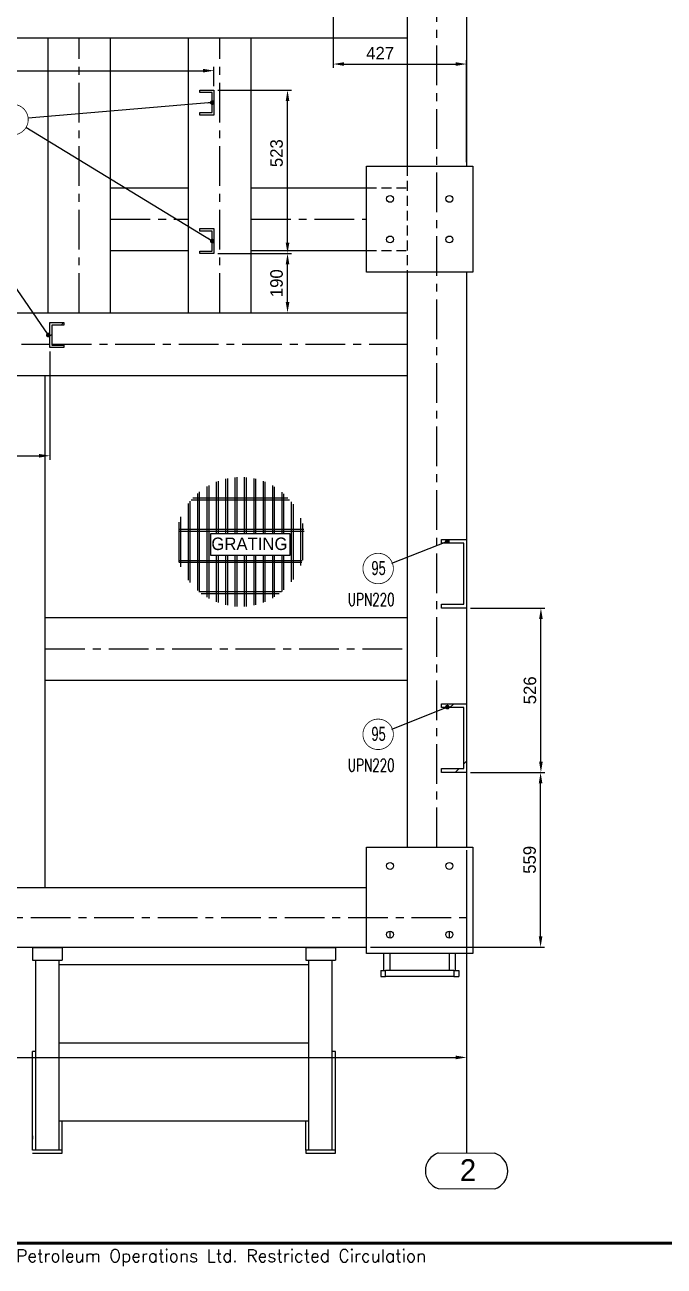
# Model space of a CAD drawing. Header units: millimetres. Extents: x 0 to 16187, y -20471 to 6290.
# Drawn here: x 9379 to 9583.8, y 5088.2 to 5485.5 of the extents above; entities that cross this region are included whole.
import ezdxf
from ezdxf.enums import TextEntityAlignment as Align

# ---------------------------------------------------------------- set-up
doc = ezdxf.new("R2010")
doc.units = ezdxf.units.MM
doc.header["$PDSIZE"] = -1
doc.linetypes.add('CENTERX2', pattern=[20.32, 12.7, -2.54, 2.54, -2.54])
doc.linetypes.add('HIDDEN', pattern=[9.525, 6.35, -3.175])
doc.layers.add('BORDER1', color=3, linetype='Continuous')
doc.layers.add('BORDER2', color=7, linetype='Continuous')
doc.styles.add('MtXpl_txt_shx', font='txt.shx', dxfattribs={"height": 0.2})
doc.styles.add('ROMANC', font='ROMANC', dxfattribs={"height": 5})
doc.styles.add('ROMAND-1', font='ic-romand.shx')
doc.styles.add('ROMANS', font='ROMANS.shx', dxfattribs={"width": 0.8})
doc.styles.add('ROMANT', font='ROMANT', dxfattribs={"height": 4})
doc.styles.add('SLDTEXTSTYLE2', font='TXT', dxfattribs={"width": 0.686449})
doc.dimstyles.new('AM_ISO', dxfattribs={"dimtxt": 3.5, "dimasz": 3.5, "dimexe": 1, "dimexo": 1, "dimgap": 1.5, "dimtad": 1, "dimdsep": 46, "dimtxsty": 'Standard', "dimcen": 0, "dimclrd": 1, "dimclre": 1, "dimclrt": 1, "dimadec": 0, "dimazin": 2, "dimtp": 0.1, "dimtm": 0.1, "dimtfac": 0.71, "dimtdec": 3, "dimtmove": 0, "dimatfit": 3, "dimfxl": 1, "dimlwd": -1, "dimlwe": -1, "dimarcsym": 1})
doc.dimstyles.new('AM_ISO$7', dxfattribs={"dimtxt": 3.5, "dimasz": 3.5, "dimexe": 1, "dimexo": 1, "dimgap": 1.5, "dimtad": 1, "dimtoh": 1, "dimdsep": 46, "dimtxsty": 'Standard', "dimcen": 0, "dimclrd": 1, "dimclre": 1, "dimclrt": 1, "dimadec": 0, "dimazin": 2, "dimtp": 0.1, "dimtm": 0.1, "dimtfac": 0.71, "dimtdec": 3, "dimtmove": 0, "dimatfit": 3, "dimfxl": 1, "dimlwd": -1, "dimlwe": -1, "dimarcsym": 1})
pattern_1 = [(45, (7389.652, 1996.426), (-11.22532, 11.22532), [])]

# ---------------------------------------------------------------- blocks, each defined once
blk = doc.blocks.new('*D2369')
at = {"color": 1, "linetype": 'ByBlock'}
for p, q in [((9298.39, 5465.81), (9298.39, 5472.04)), ((9439.59, 5465.81), (9439.59, 5472.04)), ((9301.89, 5470.79), (9436.09, 5470.79))]:
    blk.add_line(p, q, dxfattribs=at)
at = {"color": 1}
for points in [[(9301.89, 5471.38), (9301.89, 5470.21), (9298.39, 5470.79)], [(9436.09, 5470.21), (9436.09, 5471.38), (9439.59, 5470.79)]]:
    blk.add_solid(points, dxfattribs=at)
at = {"layer": 'Defpoints', "color": 0}
for p in [(9439.59, 5470.79), (9298.39, 5464.56), (9439.59, 5464.56)]:
    blk.add_point(p, dxfattribs=at)
at = {"color": 1, "insert": (9368.99, 5474.29), "char_height": 4, "attachment_point": 5}
blk.add_mtext('1412', dxfattribs=at)
blk = doc.blocks.new('*D2373')
at = {"color": 1, "linetype": 'ByBlock'}
for p, q in [((9440.84, 5412.26), (9464.41, 5412.26)), ((9463.16, 5396.76), (9463.16, 5408.76)), ((9463.07, 5393.26), (9464.41, 5393.26))]:
    blk.add_line(p, q, dxfattribs=at)
at = {"color": 1}
for points in [[(9463.75, 5408.76), (9462.58, 5408.76), (9463.16, 5412.26)], [(9462.58, 5396.76), (9463.75, 5396.76), (9463.16, 5393.26)]]:
    blk.add_solid(points, dxfattribs=at)
at = {"layer": 'Defpoints', "color": 0}
for p in [(9439.59, 5412.26), (9463.16, 5412.26), (9461.82, 5393.26)]:
    blk.add_point(p, dxfattribs=at)
at = {"color": 1, "insert": (9459.66, 5402.76), "char_height": 4, "attachment_point": 5, "rotation": 90}
blk.add_mtext('190', dxfattribs=at)
blk = doc.blocks.new('*D2374')
at = {"color": 1, "linetype": 'ByBlock'}
for p, q in [((9440.84, 5464.56), (9464.41, 5464.56)), ((9463.16, 5415.76), (9463.16, 5461.06)), ((9440.84, 5412.26), (9464.41, 5412.26))]:
    blk.add_line(p, q, dxfattribs=at)
at = {"color": 1}
for points in [[(9463.75, 5461.06), (9462.58, 5461.06), (9463.16, 5464.56)], [(9462.58, 5415.76), (9463.75, 5415.76), (9463.16, 5412.26)]]:
    blk.add_solid(points, dxfattribs=at)
at = {"layer": 'Defpoints', "color": 0}
for p in [(9439.59, 5464.56), (9463.16, 5464.56), (9439.59, 5412.26)]:
    blk.add_point(p, dxfattribs=at)
at = {"color": 1, "insert": (9459.66, 5444.38), "char_height": 4, "attachment_point": 5, "rotation": 90}
blk.add_mtext('523', dxfattribs=at)
blk = doc.blocks.new('*D2376')
at = {"color": 1, "linetype": 'ByBlock'}
for p, q in [((9337.39, 5380.91), (9337.39, 5346.28)), ((9387.09, 5380.91), (9387.09, 5346.28)), ((9340.89, 5347.53), (9383.59, 5347.53))]:
    blk.add_line(p, q, dxfattribs=at)
at = {"color": 1}
for points in [[(9340.89, 5348.11), (9340.89, 5346.94), (9337.39, 5347.53)], [(9383.59, 5346.94), (9383.59, 5348.11), (9387.09, 5347.53)]]:
    blk.add_solid(points, dxfattribs=at)
at = {"layer": 'Defpoints', "color": 0}
for p in [(9337.39, 5382.16), (9387.09, 5382.16), (9387.09, 5347.53)]:
    blk.add_point(p, dxfattribs=at)
at = {"color": 1, "insert": (9357.41, 5351.03), "char_height": 4, "attachment_point": 5}
blk.add_mtext('497', dxfattribs=at)
blk = doc.blocks.new('*D2385')
at = {"color": 1, "linetype": 'ByBlock'}
for p, q in [((9477.79, 5496.41), (9477.79, 5471.66)), ((9481.29, 5472.91), (9516.99, 5472.91)), ((9520.49, 5441.51), (9520.49, 5474.16))]:
    blk.add_line(p, q, dxfattribs=at)
at = {"color": 1}
for points in [[(9481.29, 5473.5), (9481.29, 5472.33), (9477.79, 5472.91)], [(9516.99, 5472.33), (9516.99, 5473.5), (9520.49, 5472.91)]]:
    blk.add_solid(points, dxfattribs=at)
at = {"layer": 'Defpoints', "color": 0}
for p in [(9477.79, 5497.66), (9520.49, 5472.91), (9520.49, 5440.26)]:
    blk.add_point(p, dxfattribs=at)
at = {"color": 1, "insert": (9492.82, 5476.41), "char_height": 4, "attachment_point": 5}
blk.add_mtext('427', dxfattribs=at)
blk = doc.blocks.new('*D2931')
at = {"color": 1, "linetype": 'ByBlock'}
for p, q in [((9096.49, 5221.26), (9096.49, 5153.96)), ((9520.49, 5221.26), (9520.49, 5153.96)), ((9099.99, 5154.96), (9516.99, 5154.96))]:
    blk.add_line(p, q, dxfattribs=at)
at = {"color": 1}
for points in [[(9099.99, 5155.55), (9099.99, 5154.38), (9096.49, 5154.96)], [(9516.99, 5154.38), (9516.99, 5155.55), (9520.49, 5154.96)]]:
    blk.add_solid(points, dxfattribs=at)
at = {"layer": 'Defpoints', "color": 0}
for p in [(9096.49, 5222.26), (9520.49, 5222.26), (9520.49, 5154.96)]:
    blk.add_point(p, dxfattribs=at)
at = {"color": 1, "insert": (9308.49, 5158.21), "char_height": 3.5, "attachment_point": 5}
blk.add_mtext('424', dxfattribs=at)
blk = doc.blocks.new('*U609')
at = {"layer": 'BORDER1', "color": 154, "true_color": 0x1859a9, "const_width": 1}
blk.add_lwpolyline([(1.81, 811), (1144, 811), (1144, 0), (0, 0), (0, 811)], close=True, dxfattribs=at)
at = {"layer": 'BORDER2', "color": 154, "true_color": 0x1859a9, "style": 'ROMANS'}
blk.add_text('2017 ADNOC Onshore . All rights reserved. Abu Dhabi Company for Onshore Petroleum Operations Ltd. Restricted Circulation', height=4, dxfattribs=at).set_placement((489.5, -2), align=Align.TOP_CENTER)
at = {"layer": 'BORDER2', "flags": 8}
for tag, height, style, p in [('REV-A', 3.24, 'ROMANS', (986.93, 140.25)), ('RE-A', 8.06, 'ROMANT', (1084.63, 7.17))]:
    blk.add_attdef(tag, text='', height=height, dxfattribs=dict(at, style=style)).set_placement(p, align=Align.CENTER)
at = {"layer": 'BORDER2', "style": 'ROMANS', "width": 3.830216}
blk.add_attdef('DATE-A', text='', height=3.24, dxfattribs=at).set_placement((995.51, 140.25), (1008.51, 140.25), align=Align.FIT)
at = {"layer": 'BORDER2'}
for tag, height, style, p in [('DRN-A', 3.24, 'ROMANS', (1018.38, 140.25)), ('CHD-A', 3.24, 'ROMANS', (1032.35, 140.25)), ('APD-A', 3.24, 'ROMANS', (1046.64, 140.25)), ('CONS_CONT_VEND', 4.2, 'ROMANC', (1061.39, 72.83))]:
    blk.add_attdef(tag, text='', height=height, dxfattribs=dict(at, style=style)).set_placement(p, align=Align.CENTER)
at = {"layer": 'BORDER2', "style": 'ROMANS', "width": 0.8}
for tag, p, height in [('1:X', (997.23, 122.55), 3.5), ('LOC', (1042.74, 122.55), 3.5), ('PROJ_NO', (1118.64, 122.55), 3.5), ('CONS_DRG_NO', (1011, 63), 3)]:
    blk.add_attdef(tag, p, '', height=height, dxfattribs=at)
at = {"layer": 'BORDER2', "lineweight": 30, "width": 0.8, "flags": 104}
blk.add_attdef('COMMENTS-A', text='', height=2.2, dxfattribs=at).set_placement((1055.21, 142.07), align=Align.MIDDLE_LEFT)
at = {"layer": 'BORDER2', "style": 'ROMANS', "width": 0.8}
for tag, p in [('PROJECT_TITLE_1', (1061.07, 55.35)), ('PROJECT_TITLE_2', (1061.07, 49.3))]:
    blk.add_attdef(tag, text='', height=3.5, dxfattribs=at).set_placement(p, align=Align.MIDDLE)
at = {"layer": 'BORDER2', "style": 'ROMANT', "width": 0.8}
for tag, p in [('DRG_TITLE_1', (1061.07, 36.31)), ('DRG_TITLE_2', (1061.07, 28.31)), ('DRG_TITLE_3', (1061.07, 20.31))]:
    blk.add_attdef(tag, text='', height=5, dxfattribs=at).set_placement(p, align=Align.CENTER)
at = {"layer": 'BORDER2', "style": 'ROMANT'}
for tag, p in [('AR', (995, 7.17)), ('PA', (1011.74, 7.17)), ('DC', (1028.45, 7.17)), ('TS', (1120.84, 7.17))]:
    blk.add_attdef(tag, p, '', height=8.06, dxfattribs=at)
for tag, p in [('SRNO', (1074.7, 7.17)), ('SH', (1115.8, 7.18))]:
    blk.add_attdef(tag, text='', height=8.06, dxfattribs=at).set_placement(p, align=Align.RIGHT)
at = {"layer": 'BORDER2', "style": 'ROMANS', "flags": 2}
blk.add_attdef('TB_VERSION', text='', height=2, dxfattribs=at).set_placement((1, -1), align=Align.TOP_LEFT)
blk = doc.blocks.new('*D3865')
at = {"color": 1, "linetype": 'ByBlock'}
for p, q in [((9521.74, 5246.16), (9545.43, 5246.16)), ((9544.18, 5193.76), (9544.18, 5242.66)), ((9489.74, 5190.26), (9545.43, 5190.26))]:
    blk.add_line(p, q, dxfattribs=at)
at = {"color": 1}
for points in [[(9544.77, 5242.66), (9543.6, 5242.66), (9544.18, 5246.16)], [(9543.6, 5193.76), (9544.77, 5193.76), (9544.18, 5190.26)]]:
    blk.add_solid(points, dxfattribs=at)
at = {"layer": 'Defpoints', "color": 0}
for p in [(9520.49, 5246.16), (9544.18, 5246.16), (9488.49, 5190.26)]:
    blk.add_point(p, dxfattribs=at)
at = {"color": 1, "insert": (9540.68, 5218.21), "char_height": 4, "attachment_point": 5, "rotation": 90}
blk.add_mtext('559', dxfattribs=at)
blk = doc.blocks.new('*D3866')
at = {"color": 1, "linetype": 'ByBlock'}
for p, q in [((9521.74, 5298.76), (9545.54, 5298.76)), ((9544.29, 5249.66), (9544.29, 5295.26)), ((9521.74, 5246.16), (9545.54, 5246.16))]:
    blk.add_line(p, q, dxfattribs=at)
at = {"color": 1}
for points in [[(9544.87, 5295.26), (9543.7, 5295.26), (9544.29, 5298.76)], [(9543.7, 5249.66), (9544.87, 5249.66), (9544.29, 5246.16)]]:
    blk.add_solid(points, dxfattribs=at)
at = {"layer": 'Defpoints', "color": 0}
for p in [(9520.49, 5298.76), (9544.29, 5298.76), (9520.49, 5246.16)]:
    blk.add_point(p, dxfattribs=at)
at = {"color": 1, "insert": (9540.79, 5272.46), "char_height": 4, "attachment_point": 5, "rotation": 90}
blk.add_mtext('526', dxfattribs=at)
blk = doc.blocks.new('A$7E9318152A351E9')
at = {"color": 1}
blk.add_line((13.2, 77.36), (13.2, 11.43), dxfattribs=at)
at = {"color": 1, "ltscale": 0.2}
blk.add_line((4.15, 11.48), (22.25, 11.39), dxfattribs=at)
at = {"color": 1, "linetype": 'Continuous', "lineweight": 25}
blk.add_line((4.14, 0.09), (22.29, 0.01), dxfattribs=at)
at = {"color": 1, "ltscale": 0.2}
for centre, radius, start, end in [((5.98, 5.79), 5.98, 107.869, 252.0246), ((20.4, 5.69), 5.99, 287.9651, 71.9697)]:
    blk.add_arc(centre, radius, start, end, dxfattribs=at)
at = {"color": 1, "linetype": 'Continuous', "lineweight": 25}
blk.add_text('2', height=7, rotation=359.9537, dxfattribs=at).set_placement((11.06, 2.5))
blk = doc.blocks.new('A$7E931B17221C3')
for p, q in [((12, 39.91), (12, 23.32)), ((12.6, 40.14), (12.6, 23.32)), ((15, 40.86), (15, 23.32)), ((15.6, 40.99), (15.6, 23.32)), ((18, 41.33), (18, 23.32)), ((18.6, 41.38), (18.6, 23.32)), ((21, 41.37), (21, 23.32)), ((21.6, 41.32), (21.6, 23.32)), ((24, 40.96), (24, 23.32)), ((24.6, 40.82), (24.6, 23.32)), ((27, 40.09), (27, 23.32)), ((27.6, 39.85), (27.6, 23.32)), ((6, 36.21), (6, 5.17)), ((6.6, 36.72), (6.6, 4.66)), ((9, 38.42), (9, 2.96)), ((9.6, 38.76), (9.6, 2.61)), ((30, 38.68), (30, 23.32)), ((30.6, 38.32), (30.6, 23.32)), ((33, 36.59), (33, 23.32)), ((33.6, 36.07), (33.6, 23.32)), ((3, 32.92), (3, 8.46)), ((3.6, 33.7), (3.6, 7.68)), ((3.98, 34.15), (35.47, 34.15)), ((4.51, 34.75), (34.94, 34.75)), ((36, 33.51), (36, 7.87)), ((36.6, 32.71), (36.6, 8.67)), ((0.6, 28.66), (0.6, 12.72)), ((39, 28.28), (39, 13.09)), ((0, 27.03), (0, 14.34)), ((0, 24.75), (40.04, 24.75)), ((0, 24.15), (40.15, 24.15)), ((39.6, 26.53), (39.6, 14.84)), ((12, 16.28), (12, 1.46)), ((12.6, 16.28), (12.6, 1.23)), ((15, 16.28), (15, 0.52)), ((15.6, 16.28), (15.6, 0.38)), ((18, 16.28), (18, 0.04)), ((18.6, 16.28), (18.6, 0)), ((21, 16.28), (21, 0.01)), ((21.6, 16.28), (21.6, 0.05)), ((24, 16.28), (24, 0.42)), ((24.6, 16.28), (24.6, 0.55)), ((27, 16.28), (27, 1.29)), ((27.6, 16.28), (27.6, 1.53)), ((30, 16.28), (30, 2.7)), ((30.6, 16.28), (30.6, 3.05)), ((33, 16.28), (33, 4.78)), ((33.6, 16.28), (33.6, 5.3)), ((0, 14.75), (39.57, 14.75)), ((0.06, 14.15), (39.38, 14.15)), ((6.48, 4.75), (32.96, 4.75)), ((7.24, 4.15), (32.21, 4.15))]:
    blk.add_line(p, q)
blk.add_lwpolyline([(10.27, 23.32), (35.57, 23.32), (35.57, 16.28), (10.27, 16.28)], close=True)
at = {"color": 2, "style": 'ROMAND-1'}
blk.add_text('GRATING', height=4, dxfattribs=at).set_placement((10.45, 18.07))

msp = doc.modelspace()

# ---------------------------------------------------------------- hatches: boundary and pattern name
at = {"linetype": 'Continuous', "lineweight": 18}
h = msp.add_hatch(dxfattribs=at)
h.set_pattern_fill('ANSI31', scale=5, style=0)
h.set_pattern_definition(pattern_1)
h.paths.add_polyline_path([(9387.08648, 5390.16354), (9387.08648, 5382.16354), (9391.58648, 5382.16354), (9391.58648, 5382.96354), (9387.68648, 5382.96354), (9387.68648, 5389.36354), (9391.58648, 5389.36354), (9391.58648, 5390.16354)], flags=0)
h = msp.add_hatch(dxfattribs=at)
h.set_pattern_fill('ANSI31', scale=5, style=0)
h.set_pattern_definition(pattern_1)
h.paths.add_polyline_path([(9520.48648, 5246.16354), (9520.48648, 5268.16354), (9512.48648, 5268.16354), (9512.48648, 5266.91354), (9519.58648, 5266.91354), (9519.58648, 5247.41354), (9512.48648, 5247.41354), (9512.48648, 5246.16354)], flags=0)

# ---------------------------------------------------------------- linework, layer by layer
at = {"color": 7, "linetype": 'Continuous', "lineweight": 25}
for p, q in [((9501.44648, 5789.66354), (9501.44648, 5440.26354)), ((9520.48648, 5789.66354), (9520.48648, 5440.26354)), ((9501.44648, 5491.26354), (9501.44648, 5481.26354)), ((9120.88648, 5481.26354), (9501.44648, 5481.26354)), ((9386.48648, 5481.26354), (9396.48648, 5481.26354)), ((9386.48648, 5393.26354), (9386.48648, 5481.26354)), ((9396.48648, 5481.26354), (9406.48648, 5481.26354)), ((9406.48648, 5393.26354), (9406.48648, 5481.26354)), ((9431.48648, 5481.26354), (9441.48648, 5481.26354)), ((9431.48648, 5393.26354), (9431.48648, 5481.26354)), ((9441.48648, 5481.26354), (9451.48648, 5481.26354)), ((9451.48648, 5393.26354), (9451.48648, 5481.26354)), ((9435.08648, 5464.56354), (9439.58648, 5464.56354)), ((9435.08648, 5463.76354), (9435.08648, 5464.56354)), ((9438.98648, 5463.76354), (9435.08648, 5463.76354)), ((9438.98648, 5457.36354), (9438.98648, 5463.76354)), ((9439.58648, 5464.56354), (9439.58648, 5456.56354)), ((9435.08648, 5456.56354), (9435.08648, 5457.36354)), ((9435.08648, 5457.36354), (9438.98648, 5457.36354)), ((9439.58648, 5456.56354), (9435.08648, 5456.56354)), ((9488.48648, 5406.26354), (9488.48648, 5440.26354)), ((9488.48648, 5440.26354), (9522.48648, 5440.26354)), ((9522.48648, 5440.26354), (9522.48648, 5406.26354)), ((9406.48648, 5433.26354), (9431.48648, 5433.26354)), ((9406.48648, 5423.26354), (9406.48648, 5433.26354)), ((9431.48648, 5423.26354), (9431.48648, 5433.26354)), ((9451.48648, 5433.26354), (9488.48648, 5433.26354)), ((9451.48648, 5423.26354), (9451.48648, 5433.26354)), ((9406.48648, 5413.26354), (9406.48648, 5423.26354)), ((9431.48648, 5413.26354), (9431.48648, 5423.26354)), ((9451.48648, 5413.26354), (9451.48648, 5423.26354)), ((9435.08648, 5420.26354), (9439.58648, 5420.26354)), ((9435.08648, 5419.46354), (9435.08648, 5420.26354)), ((9438.98648, 5419.46354), (9435.08648, 5419.46354)), ((9438.98648, 5413.06354), (9438.98648, 5419.46354)), ((9439.58648, 5420.26354), (9439.58648, 5412.26354)), ((9406.48648, 5413.26354), (9431.48648, 5413.26354)), ((9435.08648, 5412.26354), (9435.08648, 5413.06354)), ((9435.08648, 5413.06354), (9438.98648, 5413.06354)), ((9439.58648, 5412.26354), (9435.08648, 5412.26354)), ((9451.48648, 5413.26354), (9488.48648, 5413.26354)), ((9522.48648, 5406.26354), (9488.48648, 5406.26354)), ((9501.44648, 5406.26354), (9501.44648, 5222.26354)), ((9520.48648, 5406.26354), (9520.48648, 5320.76354)), ((9115.52648, 5393.26354), (9501.44648, 5393.26354)), ((9386.48648, 5393.26354), (9396.48648, 5393.26354)), ((9396.48648, 5393.26354), (9406.48648, 5393.26354)), ((9431.48648, 5393.26354), (9441.48648, 5393.26354)), ((9441.48648, 5393.26354), (9451.48648, 5393.26354)), ((9501.44648, 5393.26354), (9501.44648, 5383.26354)), ((9387.08648, 5390.16354), (9391.58648, 5390.16354)), ((9387.08648, 5382.16354), (9387.08648, 5390.16354)), ((9387.68648, 5389.36354), (9387.68648, 5382.96354)), ((9391.58648, 5389.36354), (9387.68648, 5389.36354)), ((9391.58648, 5390.16354), (9391.58648, 5389.36354)), ((9391.58648, 5382.16354), (9387.08648, 5382.16354)), ((9387.68648, 5382.96354), (9391.58648, 5382.96354)), ((9391.58648, 5382.96354), (9391.58648, 5382.16354)), ((9501.44648, 5383.26354), (9501.44648, 5373.26354)), ((9241.38648, 5373.26354), (9501.44648, 5373.26354)), ((9375.58648, 5373.26354), (9385.58648, 5373.26354)), ((9385.58648, 5209.30354), (9385.58648, 5373.26354)), ((9512.48648, 5319.51354), (9512.48648, 5320.76354)), ((9512.48648, 5320.76354), (9520.48648, 5320.76354)), ((9520.48648, 5320.76354), (9520.48648, 5298.76354)), ((9519.58648, 5319.51354), (9512.48648, 5319.51354)), ((9519.58648, 5300.01354), (9519.58648, 5319.51354)), ((9512.48648, 5298.76354), (9512.48648, 5300.01354)), ((9512.48648, 5300.01354), (9519.58648, 5300.01354)), ((9520.48648, 5298.76354), (9512.48648, 5298.76354)), ((9520.48648, 5298.76354), (9520.48648, 5268.16354)), ((9385.58648, 5285.76354), (9385.58648, 5295.76354)), ((9385.58648, 5295.76354), (9501.44648, 5295.76354)), ((9501.44648, 5295.76354), (9501.44648, 5285.76354)), ((9385.58648, 5275.76354), (9385.58648, 5285.76354)), ((9501.44648, 5285.76354), (9501.44648, 5275.76354)), ((9385.58648, 5275.76354), (9501.44648, 5275.76354)), ((9512.48648, 5268.16354), (9520.48648, 5268.16354)), ((9512.48648, 5266.91354), (9512.48648, 5268.16354)), ((9519.58648, 5266.91354), (9512.48648, 5266.91354)), ((9519.58648, 5247.41354), (9519.58648, 5266.91354)), ((9520.48648, 5268.16354), (9520.48648, 5246.16354)), ((9512.48648, 5246.16354), (9512.48648, 5247.41354)), ((9512.48648, 5247.41354), (9519.58648, 5247.41354)), ((9520.48648, 5246.16354), (9512.48648, 5246.16354)), ((9520.48648, 5246.16354), (9520.48648, 5222.26354)), ((9488.48648, 5222.26354), (9522.48648, 5222.26354)), ((9488.48648, 5188.26354), (9488.48648, 5222.26354)), ((9522.48648, 5222.26354), (9522.48648, 5188.26354)), ((9358.48648, 5209.30354), (9488.48648, 5209.30354)), ((9375.58648, 5209.30354), (9385.58648, 5209.30354)), ((9495.98648, 5193.16354), (9495.98648, 5195.36354)), ((9514.98648, 5193.16354), (9514.98648, 5195.36354)), ((9128.48648, 5190.26354), (9488.48648, 5190.26354)), ((9381.48648, 5190.12853), (9390.98648, 5190.12853)), ((9381.48648, 5190.12853), (9381.48648, 5186.12853)), ((9389.13648, 5190.26354), (9389.13648, 5190.12853)), ((9389.98648, 5190.26354), (9389.98648, 5190.12853)), ((9390.98648, 5190.12853), (9390.98648, 5186.12853)), ((9468.98648, 5190.12853), (9478.48648, 5190.12853)), ((9468.98648, 5190.12853), (9468.98648, 5186.12853)), ((9469.98648, 5190.12853), (9469.98648, 5190.26354)), ((9470.83648, 5190.12853), (9470.83648, 5190.26354)), ((9478.48648, 5190.12853), (9478.48648, 5186.12853)), ((9381.48648, 5186.12853), (9390.98648, 5186.12853)), ((9382.48648, 5186.12853), (9382.48648, 5125.33354)), ((9389.98648, 5186.12853), (9389.98648, 5125.33354)), ((9468.98648, 5186.12853), (9478.48648, 5186.12853)), ((9469.98648, 5125.33354), (9469.98648, 5186.12853)), ((9477.48648, 5125.33354), (9477.48648, 5186.12853)), ((9522.48648, 5188.26354), (9488.48648, 5188.26354)), ((9493.98648, 5182.83354), (9493.98648, 5188.26354)), ((9495.98648, 5182.83354), (9495.98648, 5188.26354)), ((9514.98648, 5182.83354), (9514.98648, 5188.26354)), ((9516.98648, 5182.83354), (9516.98648, 5188.26354)), ((9389.98648, 5184.68713), (9469.98648, 5184.68713)), ((9492.98648, 5182.83354), (9492.98648, 5180.83354)), ((9492.98648, 5182.83354), (9494.53284, 5182.83354)), ((9516.44011, 5182.83354), (9494.53284, 5182.83354)), ((9494.53284, 5180.83354), (9494.53284, 5182.83354)), ((9516.44011, 5182.83354), (9516.44011, 5180.83354)), ((9516.44011, 5182.83354), (9517.98648, 5182.83354)), ((9517.98648, 5182.83354), (9517.98648, 5180.83354)), ((9492.98648, 5180.83354), (9494.53284, 5180.83354)), ((9516.44011, 5180.83354), (9494.53284, 5180.83354)), ((9516.44011, 5180.83354), (9517.98648, 5180.83354)), ((9389.98648, 5159.68713), (9469.98648, 5159.68713)), ((9381.48648, 5125.33354), (9381.48648, 5156.83354)), ((9382.48648, 5156.83354), (9381.48648, 5156.83354)), ((9478.48648, 5156.83354), (9477.48648, 5156.83354)), ((9478.48648, 5125.33354), (9478.48648, 5156.83354)), ((9389.98648, 5134.68713), (9469.98648, 5134.68713)), ((9390.98648, 5125.33354), (9390.98648, 5134.68713)), ((9468.98648, 5125.33354), (9468.98648, 5134.68713)), ((9381.48648, 5129.84752), (9381.48648, 5128.84752)), ((9390.98648, 5125.33354), (9381.48648, 5125.33354)), ((9390.98648, 5124.33354), (9390.98648, 5125.33354)), ((9468.98648, 5125.33354), (9468.98648, 5124.33354)), ((9478.48648, 5125.33354), (9468.98648, 5125.33354)), ((9478.48648, 5124.33354), (9478.48648, 5125.33354)), ((9381.48648, 5124.33354), (9390.98648, 5124.33354)), ((9468.98648, 5124.33354), (9478.48648, 5124.33354))]:
    msp.add_line(p, q, dxfattribs=at)
at = {"color": 3, "linetype": 'CENTERX2'}
for p, q in [((9510.96648, 5222.26354), (9510.96648, 5789.66354)), ((9396.48648, 5393.26354), (9396.48648, 5481.26354)), ((9441.48648, 5393.26354), (9441.48648, 5481.26354)), ((9406.48648, 5423.26354), (9431.48648, 5423.26354)), ((9451.48648, 5423.26354), (9488.48648, 5423.26354)), ((9337.38648, 5383.26354), (9387.08648, 5383.26354)), ((9387.68648, 5383.26354), (9501.44648, 5383.26354)), ((9385.58648, 5285.76354), (9501.44648, 5285.76354)), ((9096.48648, 5199.78354), (9520.48648, 5199.78354))]:
    msp.add_line(p, q, dxfattribs=at)
at = {"color": 2, "linetype": 'HIDDEN', "ltscale": 0.5}
for p, q in [((9501.44648, 5440.26354), (9501.44648, 5406.26354)), ((9488.48648, 5433.26354), (9501.44648, 5433.26354)), ((9488.48648, 5413.26354), (9501.44648, 5413.26354))]:
    msp.add_line(p, q, dxfattribs=at)
at = {"color": 4}
msp.add_lwpolyline([(9380.13285, 5455.12176, 0.25, 0.25, 1), (9370.38285, 5455.12176, 0.25, 0.25, 1)], format="xyseb", close=True, dxfattribs=at)
at = {"color": 4, "lineweight": 25}
for points in [[(9497.04917, 5311.44634, 0.25, 0.25, 1), (9487.29917, 5311.44634, 0.25, 0.25, 1)], [(9497.04917, 5258.38194, 0.25, 0.25, 1), (9487.29917, 5258.38194, 0.25, 0.25, 1)]]:
    msp.add_lwpolyline(points, format="xyseb", close=True, dxfattribs=at)
at = {"color": 7, "linetype": 'Continuous', "lineweight": 25}
for centre in [(9495.98648, 5429.76354), (9514.98648, 5429.76354), (9495.98648, 5416.76354), (9514.98648, 5416.76354), (9495.98648, 5216.26354), (9514.98648, 5216.26354), (9495.98648, 5194.26354), (9514.98648, 5194.26354)]:
    msp.add_circle(centre, 1.1, dxfattribs=at)

# ---------------------------------------------------------------- block references
for name, p in [('A$7E931B17221C3', (9428.321, 5299.29199)), ('A$7E9318152A351E9', (9507.28497, 5112.90056))]:
    msp.add_blockref(name, p)
at = {"layer": 'BORDER1'}
msp.add_blockref('*U609', (8846.73852, 5095.49056), dxfattribs=at)

# ---------------------------------------------------------------- texts
at = {"color": 4, "lineweight": 25, "style": 'SLDTEXTSTYLE2', "width": 0.686449}
for p in [(9492.30735, 5311.60071), (9492.30735, 5258.53632)]:
    msp.add_text('95', height=4.5, dxfattribs=at).set_placement(p, align=Align.MIDDLE_CENTER)
at = {"color": 4, "lineweight": 25, "style": 'MtXpl_txt_shx', "width": 0.7}
for p in [(9482.46121, 5299.55433), (9482.46121, 5246.48993)]:
    msp.add_text('UPN220', height=4, dxfattribs=at).set_placement(p)

# ---------------------------------------------------------------- dimensions: what is measured, and where the dimension line sits
for base, p1, p2, picture, middle in [((9520.48648, 5472.91174), (9477.78648, 5497.66354), (9520.48648, 5440.26354), '*D2385', (9492.81718, 5472.91174)), ((9387.08648, 5347.52807), (9337.38648, 5382.16354), (9387.08648, 5382.16354), '*D2376', (9357.41194, 5347.52807))]:
    dim = msp.add_linear_dim(base=base, p1=p1, p2=p2, dimstyle='AM_ISO', override={"dimtxt": 4, "dimexe": 1.25, "dimexo": 1.25, "dimlfac": 10})
    dim.commit()
    dim.dimension.update_dxf_attribs({"geometry": picture, "text_midpoint": middle, "dimtype": 160})
dim = msp.add_linear_dim(base=(9439.58648, 5470.79191), p1=(9298.38648, 5464.56354), p2=(9439.58648, 5464.56354), dimstyle='AM_ISO', override={"dimtxt": 4, "dimexe": 1.25, "dimexo": 1.25, "dimlfac": 10})
dim.commit()
dim.dimension.update_dxf_attribs({"geometry": '*D2369', "text_midpoint": (9368.98648, 5474.29191)})
for base, p1, p2, picture, middle in [((9463.1626, 5464.56354), (9439.58648, 5412.26354), (9439.58648, 5464.56354), '*D2374', (9463.1626, 5444.38019)), ((9463.1626, 5412.26354), (9461.81748, 5393.26354), (9439.58648, 5412.26354), '*D2373', (9463.1626, 5402.76354))]:
    dim = msp.add_linear_dim(base=base, p1=p1, p2=p2, angle=90, dimstyle='AM_ISO', override={"dimtxt": 4, "dimexe": 1.25, "dimexo": 1.25, "dimlfac": 10})
    dim.commit()
    dim.dimension.update_dxf_attribs({"geometry": picture, "text_midpoint": middle, "dimtype": 160})
for base, p1, p2, picture, middle in [((9544.28644, 5298.76354), (9520.48648, 5246.16354), (9520.48648, 5298.76354), '*D3866', (9540.78644, 5272.46354)), ((9544.1829, 5246.16354), (9488.48648, 5190.26354), (9520.48648, 5246.16354), '*D3865', (9540.6829, 5218.21354))]:
    dim = msp.add_linear_dim(base=base, p1=p1, p2=p2, angle=90, dimstyle='AM_ISO', override={"dimtxt": 4, "dimexe": 1.25, "dimexo": 1.25, "dimdec": 0, "dimlfac": 10})
    dim.commit()
    dim.dimension.update_dxf_attribs({"geometry": picture, "text_midpoint": middle})
dim = msp.add_linear_dim(base=(9520.48648, 5154.96186), p1=(9096.48648, 5222.26354), p2=(9520.48648, 5222.26354), dimstyle='AM_ISO')
dim.commit()
dim.dimension.update_dxf_attribs({"geometry": '*D2931', "text_midpoint": (9308.48648, 5154.96186), "dimtype": 160})

# ---------------------------------------------------------------- leaders
at = {"color": 4}
for points in [[(9439.07639, 5460.56354), (9380.11522, 5455.53595)], [(9439.07639, 5416.26354), (9379.42171, 5452.58644)], [(9386.57639, 5386.16354), (9363.62759, 5419.52505)]]:
    msp.add_leader(points, dimstyle='AM_ISO$7', override={"dimasz": 1.5, "dimldrblk": 'Dot'}, dxfattribs=at)
at = {"color": 4, "lineweight": 25}
msp.add_leader([(9514.33817, 5320.14994), (9496.42162, 5313.03983)], dimstyle='AM_ISO$7', override={"dimasz": 1.5, "dimldrblk": 'Dot'}, dxfattribs=at)
at = {"color": 5}
msp.add_leader([(9514.33817, 5267.08554), (9496.42162, 5259.97544)], dimstyle='AM_ISO$7', override={"dimasz": 1.5, "dimldrblk": 'Dot'}, dxfattribs=at)

doc.saveas('drawing.dxf')
